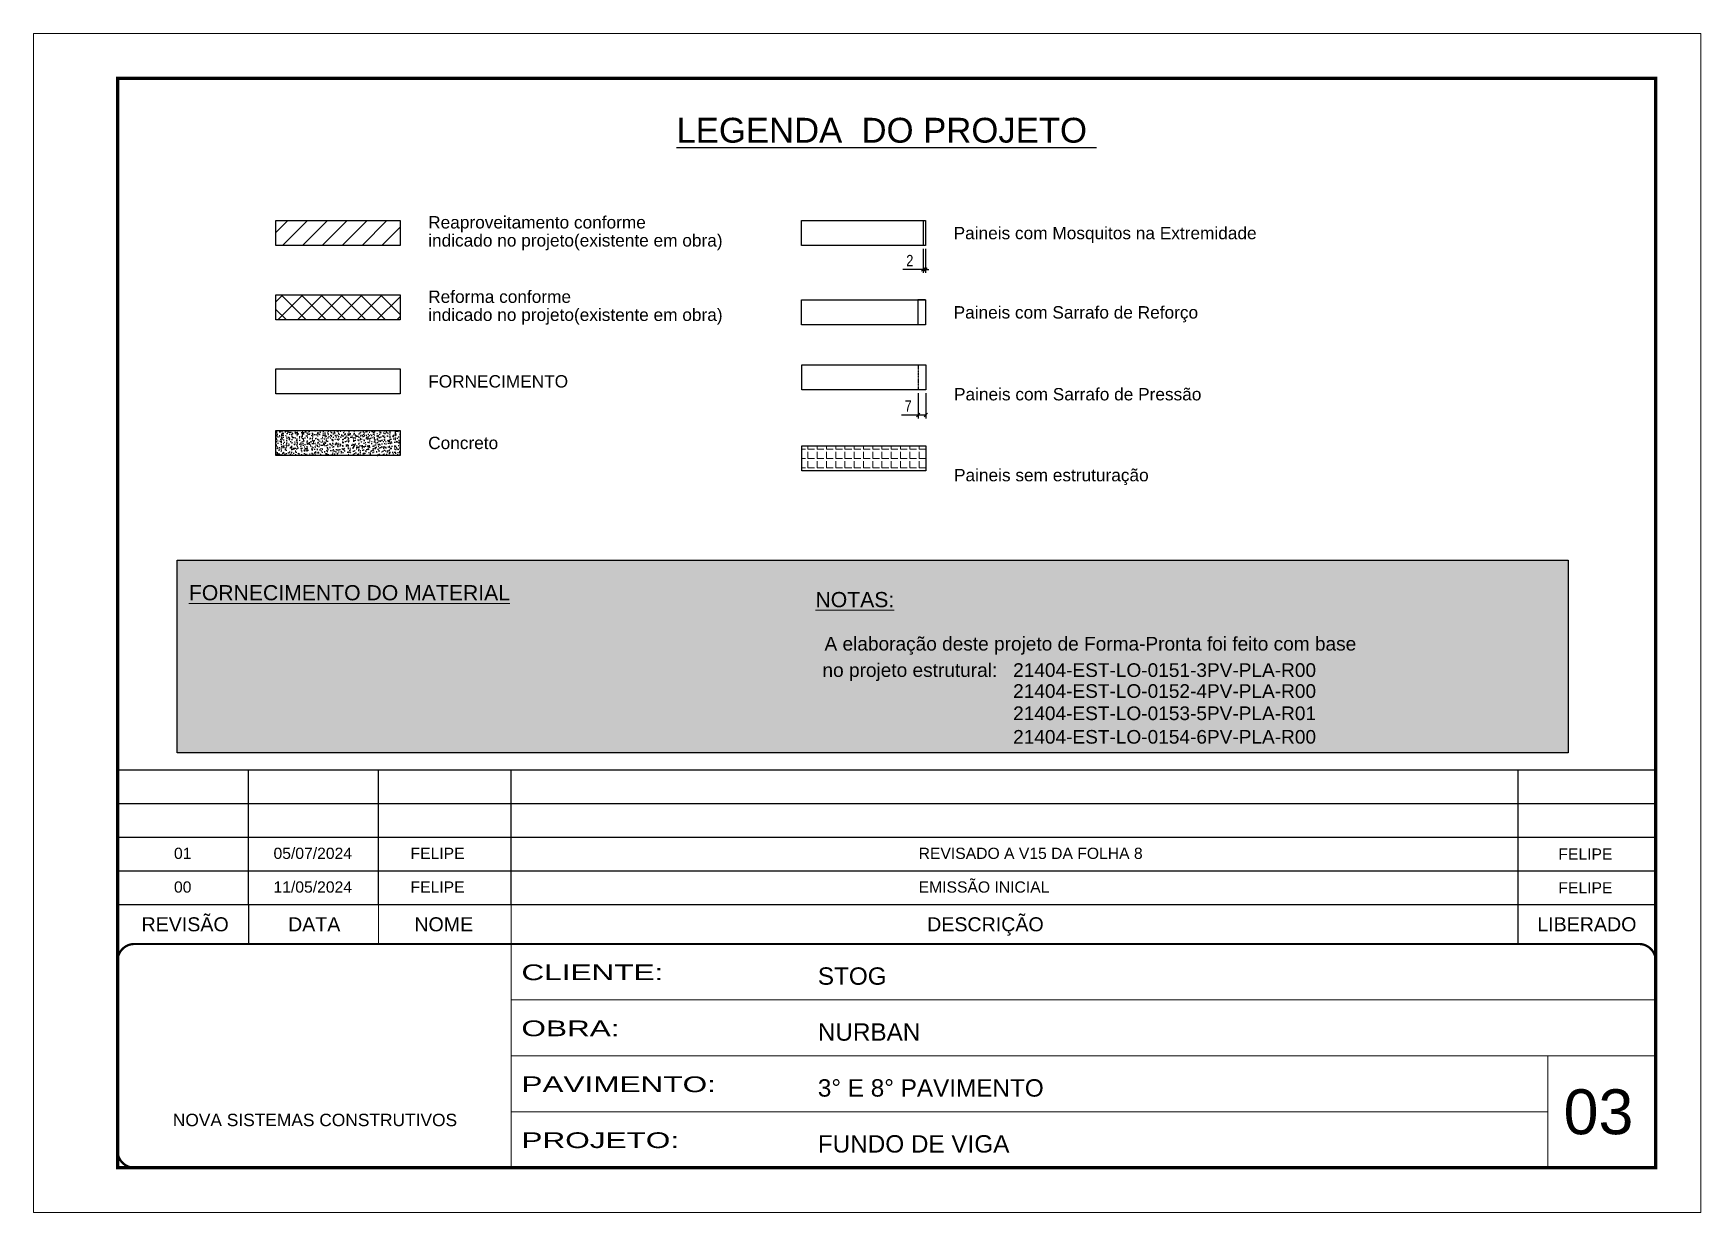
# Model space of a CAD drawing. Extents: x 2489 to 8743, y 745 to 4092.
# Drawn here: x 5659 to 7144, y 3042 to 4092 of the extents above; entities that cross this region are included whole.
import ezdxf
from ezdxf.enums import TextEntityAlignment as Align

# ---------------------------------------------------------------- set-up
doc = ezdxf.new("R2010")
doc.units = 0
for name, pattern in [('CONTINUO', [0]), ('DASHED', [0.75, 0.5, -0.25]), ('HIDDEN', [0.375, 0.25, -0.125])]:
    doc.linetypes.add(name, pattern=pattern)
for name, color, linetype, lineweight in [('CARIMBO', 255, 'Continuous', 9), ('Folhas', 255, 'Continuous', 9), ('Hachura', 251, 'Continuous', 9), ('REAPROVEITAMENTO', 251, 'Continuous', 9), ('SARRAFO DE PRESSAO', 251, 'DASHED', 9)]:
    doc.layers.add(name, color=color, linetype=linetype, lineweight=lineweight)
for name, color, linetype in [('COTA', 241, 'Continuous'), ('Painéis', 200, 'Continuous'), ('SARR_2.2x7', 40, 'Continuous')]:
    doc.layers.add(name, color=color, linetype=linetype)
doc.layers.add('Demarcação 2', color=7, linetype='Continuous', lineweight=9, true_color=0xe0e0e0)
doc.styles.add('ARIAL', font='arial.ttf')
doc.styles.add('COTA TECNICA', font='techl___.ttf', dxfattribs={"height": 10})
doc.styles.add('Tecnologia', font='')
doc.styles.get('Tecnologia').set_extended_font_data('Forgotten Futurist')
doc.dimstyles.new('PAINEL', dxfattribs={"dimtxt": 10, "dimasz": 3, "dimexe": 3, "dimexo": 3, "dimgap": 3, "dimtad": 1, "dimdec": 1, "dimzin": 12, "dimdsep": 46, "dimtxsty": 'COTA TECNICA', "dimblk1": 'OBLIQUE', "dimblk2": 'OBLIQUE', "dimsah": 1, "dimcen": 0.9, "dimclrd": 4, "dimclre": 4, "dimclrt": 240, "dimadec": 1, "dimazin": 3, "dimtfac": 1, "dimtdec": 1, "dimtmove": 0, "dimatfit": 3, "dimfxl": 1, "dimtolj": 1, "dimtzin": 12, "dimarcsym": 0})

# ---------------------------------------------------------------- blocks, each defined once
blk = doc.blocks.new('9999999999')
at = {"color": 30, "linetype": 'CONTINUO'}
for p, q in [((98564.6, 34230.2), (98564.6, 34429.4)), ((98564.6, 34379.6), (99584, 34379.6)), ((98564.6, 34329.8), (99488, 34329.8)), ((99584, 34329.8), (99488, 34329.8)), ((99488, 34329.8), (99488, 34230.2)), ((98564.6, 34280), (99488, 34280))]:
    blk.add_line(p, q, dxfattribs=at)
at = {"color": 30, "linetype": 'CONTINUO', "const_width": 2}
blk.add_lwpolyline([(99584, 34230.2), (99584, 34414.4, 0.414214), (99569, 34429.4), (98229, 34429.4, 0.414214), (98214, 34414.4), (98214, 34245.2, 0.414214), (98229, 34230.2), (99584, 34230.2)], format="xyb", dxfattribs=at)
at = {"layer": 'Folhas'}
blk.add_lwpolyline([(98139, 34190.2), (99624, 34190.2), (99624, 35240.2), (98139, 35240.2)], close=True, dxfattribs=at)
at = {"layer": 'Folhas', "color": 30, "const_width": 3}
blk.add_lwpolyline([(98214, 34230.2), (99584, 34230.2), (99584, 35200.2), (98214, 35200.2)], close=True, dxfattribs=at)
at = {"color": 7, "linetype": 'Continuous', "ltscale": 5, "style": 'ARIAL'}
for s, height, p in [('STOG', 15.48, (98837.7, 34393.1)), ('NURBAN', 15.48, (98837.7, 34343.3)), ('3° E 8° PAVIMENTO', 15.483, (98837.7, 34293.5)), ('NOVA SISTEMAS CONSTRUTIVOS', 11.059, (98263.2, 34267.2)), ('FUNDO DE VIGA', 15.483, (98837.7, 34243.7))]:
    blk.add_text(s, height=height, dxfattribs=at).set_placement(p)
at = {"layer": 'Folhas', "color": 7, "style": 'Tecnologia', "width": 1.5}
for s, p in [('CLIENTE:', (98573.7, 34397.2)), ('OBRA:', (98573.7, 34347.3)), ('PAVIMENTO:', (98573.7, 34297.5)), ('PROJETO:', (98573.7, 34247.7))]:
    blk.add_text(s, height=14, dxfattribs=at).set_placement(p)
blk = doc.blocks.new('_Oblique')
at = {"color": 0, "linetype": 'ByBlock', "lineweight": -2}
blk.add_line((-0.5, -0.5), (0.5, 0.5), dxfattribs=at)
blk = doc.blocks.new('*D8')
at = {"layer": 'COTA', "color": 4, "lineweight": -2, "transparency": 16777216}
for p, q in [((6452.1, 3900.2), (6452.1, 3878.8)), ((6454.1, 3900.2), (6454.1, 3878.8)), ((6452.1, 3881.8), (6434, 3881.8)), ((6454.1, 3881.8), (6452.1, 3881.8)), ((6454.1, 3881.8), (6457.1, 3881.8))]:
    blk.add_line(p, q, dxfattribs=at)
at = {"layer": 'Defpoints', "color": 0, "transparency": 16777216}
for p in [(6452.1, 3903.2), (6454.1, 3903.2), (6452.1, 3881.8)]:
    blk.add_point(p, dxfattribs=at)
at = {"layer": 'COTA', "color": 4, "lineweight": -2, "transparency": 16777216, "xscale": 3, "yscale": 3, "zscale": 3}
blk.add_blockref('_Oblique', (6452.1, 3881.8), dxfattribs=at)
at = {"layer": 'COTA', "color": 4, "lineweight": -2, "transparency": 16777216, "xscale": 3, "yscale": 3, "zscale": 3, "rotation": 180}
blk.add_blockref('_Oblique', (6454.1, 3881.8), dxfattribs=at)
at = {"layer": 'COTA', "color": 240, "transparency": 16777216, "insert": (6440.1, 3889.8), "char_height": 10, "attachment_point": 5, "style": 'COTA TECNICA'}
blk.add_mtext('\\A1;2', dxfattribs=at)
blk = doc.blocks.new('*D9')
at = {"layer": 'COTA', "color": 4, "lineweight": -2, "transparency": 16777216}
for p, q in [((6447.5, 3771.8), (6447.5, 3749.3)), ((6454.5, 3771.8), (6454.5, 3749.3)), ((6447.5, 3752.3), (6432.7, 3752.3)), ((6454.5, 3752.3), (6447.5, 3752.3))]:
    blk.add_line(p, q, dxfattribs=at)
at = {"layer": 'Defpoints', "color": 0, "transparency": 16777216}
for p in [(6447.5, 3774.8), (6454.5, 3774.8), (6447.5, 3752.3)]:
    blk.add_point(p, dxfattribs=at)
at = {"layer": 'COTA', "color": 4, "lineweight": -2, "transparency": 16777216, "xscale": 3, "yscale": 3, "zscale": 3, "rotation": 180}
blk.add_blockref('_Oblique', (6447.5, 3752.3), dxfattribs=at)
at = {"layer": 'COTA', "color": 4, "lineweight": -2, "transparency": 16777216, "xscale": 3, "yscale": 3, "zscale": 3}
blk.add_blockref('_Oblique', (6454.5, 3752.3), dxfattribs=at)
at = {"layer": 'COTA', "color": 240, "transparency": 16777216, "insert": (6438.6, 3760.3), "char_height": 10, "attachment_point": 5, "style": 'COTA TECNICA'}
blk.add_mtext('\\A1;7', dxfattribs=at)

msp = doc.modelspace()

# ---------------------------------------------------------------- hatches: boundary and pattern name
at = {"layer": 'COTA', "linetype": 'Continuous', "ltscale": 200}
h = msp.add_hatch(dxfattribs=at)
h.set_pattern_fill('AR-CONC', color=256, scale=0.9)
h.set_pattern_definition([(50, (-97947.1766, -31117.992), (6.45534164, -0.56476921), [0.675, -7.425]), (355, (-97947.1766, -31117.992), (-1.248762, 6.7697292), [0.54, -5.94]), (100.4514445, (-97946.6386, -31118.0393), (5.20657962, 6.20495992), [0.57366173, -6.310279]), (46.1842, (-97947.1766, -31116.192), (9.605172, -1.4896735), [1.0125, -11.1375]), (96.6356355, (-97946.376, -31116.316), (8.4119575, 8.7670674), [0.8604931, -9.4654238]), (351.184164, (-97947.177, -31116.192), (8.4119575, 8.7670674), [0.81, -8.91]), (21, (-97946.2766, -31116.642), (5.37216347, -3.62357002), [0.675, -7.425]), (326, (-97946.2766, -31116.642), (2.189838, 6.5263504), [0.54, -5.94]), (71.451445, (-97945.829, -31116.944), (7.5620014, 2.90278038), [0.5736617, -6.310279]), (37.5, (-97947.1766, -31117.9923), (0.1094387, 2.996044684), [0, -5.868, 0, -6.03, 0, -5.9625]), (7.5, (-97947.1766, -31117.9923), (2.36762584, 3.54970541), [0, -3.438, 0, -5.733, 0, -2.2725]), (327.5, (-97949.1836, -31117.9923), (4.804401926, -0.202993846), [0, -2.25, 0, -7.02, 0, -9.315]), (317.5, (-97950.0836, -31117.9923), (5.24867552, 0.90094484), [0, -2.925, 0, -4.662, 0, -6.615])])
h.paths.add_polyline_path([(5986.14, 3716.34), (5986.14, 3738.59), (5875.57, 3738.59), (5875.57, 3716.34)])
at = {"layer": 'Demarcação 2'}
h = msp.add_hatch(color=8, dxfattribs=at)
h.set_gradient(color1=(112, 112, 112), one_color=1, tint=1, name='SPHERICAL')
h.paths.add_polyline_path([(5787.64, 3623.19), (7026.59, 3623.19), (7026.59, 3451.58), (5787.64, 3451.58)])
at = {"layer": 'Hachura'}
h = msp.add_hatch(dxfattribs=at)
h.set_pattern_fill('ANGLE', color=256, scale=30)
h.set_pattern_definition([(0, (-97947.1766, -31117.992), (0, 8.25), [6, -2.25]), (90, (-97947.1766, -31117.992), (-8.25, 5e-16), [6, -2.25])])
h.paths.add_polyline_path([(6454.47, 3702.72), (6454.47, 3724.97), (6343.9, 3724.97), (6343.9, 3702.72)])
at = {"layer": 'REAPROVEITAMENTO'}
h = msp.add_hatch(dxfattribs=at)
h.set_pattern_fill('ANSI31', color=256, scale=100, style=0)
h.set_pattern_definition([(45, (6925.849, 7104.22), (-8.838835, 8.838835), [])])
h.paths.add_polyline_path([(5875.57, 3925.43), (5875.57, 3903.18), (5986.14, 3903.18), (5986.14, 3925.43)])
h = msp.add_hatch(dxfattribs=at)
h.set_pattern_fill('ANSI37', color=256, scale=100, style=0)
h.set_pattern_definition([(45, (-93980.168, -30913.516), (-8.8388348, 8.8388348), []), (135, (-93980.168, -30913.516), (-8.8388348, -8.8388348), [])])
h.paths.add_polyline_path([(5875.57, 3859.2), (5875.57, 3836.95), (5986.14, 3836.95), (5986.14, 3859.2)])

# ---------------------------------------------------------------- linework, layer by layer
at = {"color": 30}
for p, q in [((5734.47, 3436.35), (7104.47, 3436.35)), ((5851.23, 3316.35), (5851.23, 3436.35)), ((5966.89, 3316.35), (5966.89, 3436.35)), ((6085.05, 3316.35), (6085.05, 3436.35)), ((6981.81, 3316.35), (6981.81, 3436.35)), ((5734.47, 3406.35), (7104.47, 3406.35)), ((5734.47, 3376.35), (7104.47, 3376.35)), ((5734.47, 3346.35), (7104.47, 3346.35))]:
    msp.add_line(p, q, dxfattribs=at)
msp.add_lwpolyline([(5787.64, 3623.19), (7026.59, 3623.19), (7026.59, 3451.58), (5787.64, 3451.58)], close=True, dxfattribs=at)
at = {"color": 30, "const_width": 1}
for points in [[(5734.47, 3316.35), (7104.47, 3316.35)], [(5851.23, 3316.35), (5851.23, 3281.35)], [(5966.89, 3316.35), (5966.89, 3281.35)], [(6085.05, 3316.35), (6085.05, 3281.35)], [(6981.81, 3316.35), (6981.81, 3281.35)]]:
    msp.add_lwpolyline(points, dxfattribs=at)
at = {"layer": 'COTA', "linetype": 'Continuous', "ltscale": 200}
msp.add_lwpolyline([(5875.57, 3738.59), (5986.14, 3738.59), (5986.14, 3716.34), (5875.57, 3716.34)], close=True, dxfattribs=at)
at = {"layer": 'Painéis', "linetype": 'Continuous'}
msp.add_line((6452.11, 3925.43), (6452.11, 3903.18), dxfattribs=at)
for points in [[(5875.57, 3925.43), (5986.14, 3925.43), (5986.14, 3903.18), (5875.57, 3903.18)], [(6343.54, 3925.43), (6454.11, 3925.43), (6454.11, 3903.18), (6343.54, 3903.18)], [(5875.57, 3859.2), (5986.14, 3859.2), (5986.14, 3836.95), (5875.57, 3836.95)], [(6343.54, 3854.83), (6454.11, 3854.83), (6454.11, 3832.58), (6343.54, 3832.58)], [(5875.57, 3793.39), (5986.14, 3793.39), (5986.14, 3771.14), (5875.57, 3771.14)], [(6343.9, 3797), (6454.47, 3797), (6454.47, 3774.75), (6343.9, 3774.75)], [(6343.9, 3724.97), (6454.47, 3724.97), (6454.47, 3702.72), (6343.9, 3702.72)]]:
    msp.add_lwpolyline(points, close=True, dxfattribs=at)
at = {"layer": 'SARR_2.2x7', "linetype": 'Continuous'}
for p, q in [((6454.11, 3854.83), (6447.11, 3854.83)), ((6454.11, 3832.58), (6447.11, 3832.58))]:
    msp.add_line(p, q, dxfattribs=at)
at = {"layer": 'SARR_2.2x7'}
for p, q in [((6447.11, 3854.83), (6447.11, 3832.58)), ((6454.11, 3854.83), (6454.11, 3832.58))]:
    msp.add_line(p, q, dxfattribs=at)
at = {"layer": 'SARR_2.2x7', "linetype": 'HIDDEN'}
msp.add_line((6447.47, 3797), (6447.47, 3774.75), dxfattribs=at)

# ---------------------------------------------------------------- block references
at = {"layer": 'SARRAFO DE PRESSAO', "color": 6, "linetype": 'ByBlock'}
msp.add_blockref('9999999999', (-92479.51, -31148.09), dxfattribs=at)

# ---------------------------------------------------------------- texts
at = {"color": 0, "linetype": 'Continuous', "ltscale": 5, "style": 'ARIAL'}
msp.add_text('%%ULEGENDA  DO PROJETO ', height=22.1184, dxfattribs=at).set_placement((6419.38, 3994.79), align=Align.CENTER)
at = {"style": 'ARIAL'}
for s, p in [('REVISÃO', (5794.65, 3298.85)), ('DATA', (5909.63, 3298.85)), ('NOME', (6024.99, 3298.85)), ('DESCRIÇÃO', (6507.44, 3298.85)), ('LIBERADO', (7043.11, 3298.85))]:
    msp.add_text(s, height=12.5, dxfattribs=at).set_placement(p, align=Align.MIDDLE_CENTER)
at = {"layer": 'CARIMBO', "style": 'ARIAL'}
for s, p in [('Reaproveitamento conforme ', (6011.14, 3923.88)), ('indicado no projeto(existente em obra)', (6011.14, 3907.79)), ('Paineis com Mosquitos na Extremidade', (6479.11, 3914.31)), ('Reforma conforme ', (6011.14, 3857.65)), ('indicado no projeto(existente em obra)', (6011.14, 3841.56)), ('Paineis com Sarrafo de Reforço', (6479.11, 3843.71)), ('FORNECIMENTO', (6011.14, 3782.27)), ('Paineis com Sarrafo de Pressão', (6479.47, 3770.82)), ('Concreto', (6011.14, 3727.46)), ('Paineis sem estruturação', (6479.47, 3698.79))]:
    msp.add_text(s, height=11, dxfattribs=at).set_placement(p, align=Align.MIDDLE_LEFT)
at = {"layer": 'CARIMBO', "color": 5, "style": 'ARIAL'}
for s, height, p in [('%%UFORNECIMENTO DO MATERIAL', 13.5, (5797.99, 3587.32)), ('%%UNOTAS:', 13.5, (6356.07, 3581.2)), ('  A elaboração deste projeto de Forma-Pronta foi feito com base', 12.15, (6354.71, 3542.6)), ('  no projeto estrutural:', 12.15, (6352.89, 3519.11))]:
    msp.add_text(s, height=height, dxfattribs=at).set_placement(p)
at = {"layer": 'CARIMBO', "color": 1, "style": 'ARIAL'}
for s, p in [('21404-EST-LO-0151-3PV-PLA-R00', (6532.12, 3519.11)), ('21404-EST-LO-0152-4PV-PLA-R00', (6532.12, 3500.47)), ('21404-EST-LO-0153-5PV-PLA-R01', (6532.12, 3480.66)), ('21404-EST-LO-0154-6PV-PLA-R00', (6532.12, 3459.68))]:
    msp.add_text(s, height=12.15, dxfattribs=at).set_placement(p)
at = {"layer": 'CARIMBO', "style": 'ARIAL'}
for s, p in [('01', (5784.74, 3357.04)), ('05/07/2024', (5873.38, 3357.04)), ('FELIPE', (5995.42, 3357.04)), ('REVISADO A V15 DA FOLHA 8', (6447.97, 3357.04)), ('00', (5784.74, 3327.04)), ('11/05/2024', (5873.38, 3327.04)), ('FELIPE', (5995.42, 3327.04)), ('EMISSÃO INICIAL', (6447.97, 3327.04))]:
    msp.add_text(s, height=10, dxfattribs=at).set_placement(p)
at = {"layer": 'CARIMBO', "color": 7, "style": 'ARIAL'}
msp.add_text('03', height=40, dxfattribs=at).set_placement((7022.38, 3111.91))
at = {"layer": 'CARIMBO', "style": 'ARIAL'}
for p in [(7041.82, 3361.35), (7041.82, 3331.35)]:
    msp.add_attdef('FELIPE', text='', height=10, dxfattribs=at).set_placement(p, align=Align.MIDDLE_CENTER)

# ---------------------------------------------------------------- dimensions: what is measured, and where the dimension line sits
at = {"layer": 'COTA'}
for base, p1, p2, picture, middle in [((6452.11, 3881.76), (6454.11, 3903.18), (6452.11, 3903.18), '*D8', (6440.05, 3889.76)), ((6447.47, 3752.27), (6454.47, 3774.75), (6447.47, 3774.75), '*D9', (6438.61, 3760.34))]:
    dim = msp.add_linear_dim(base=base, p1=p1, p2=p2, dimstyle='PAINEL', dxfattribs=at)
    dim.commit()
    dim.dimension.update_dxf_attribs({"geometry": picture, "text_midpoint": middle})

doc.saveas('drawing.dxf')
